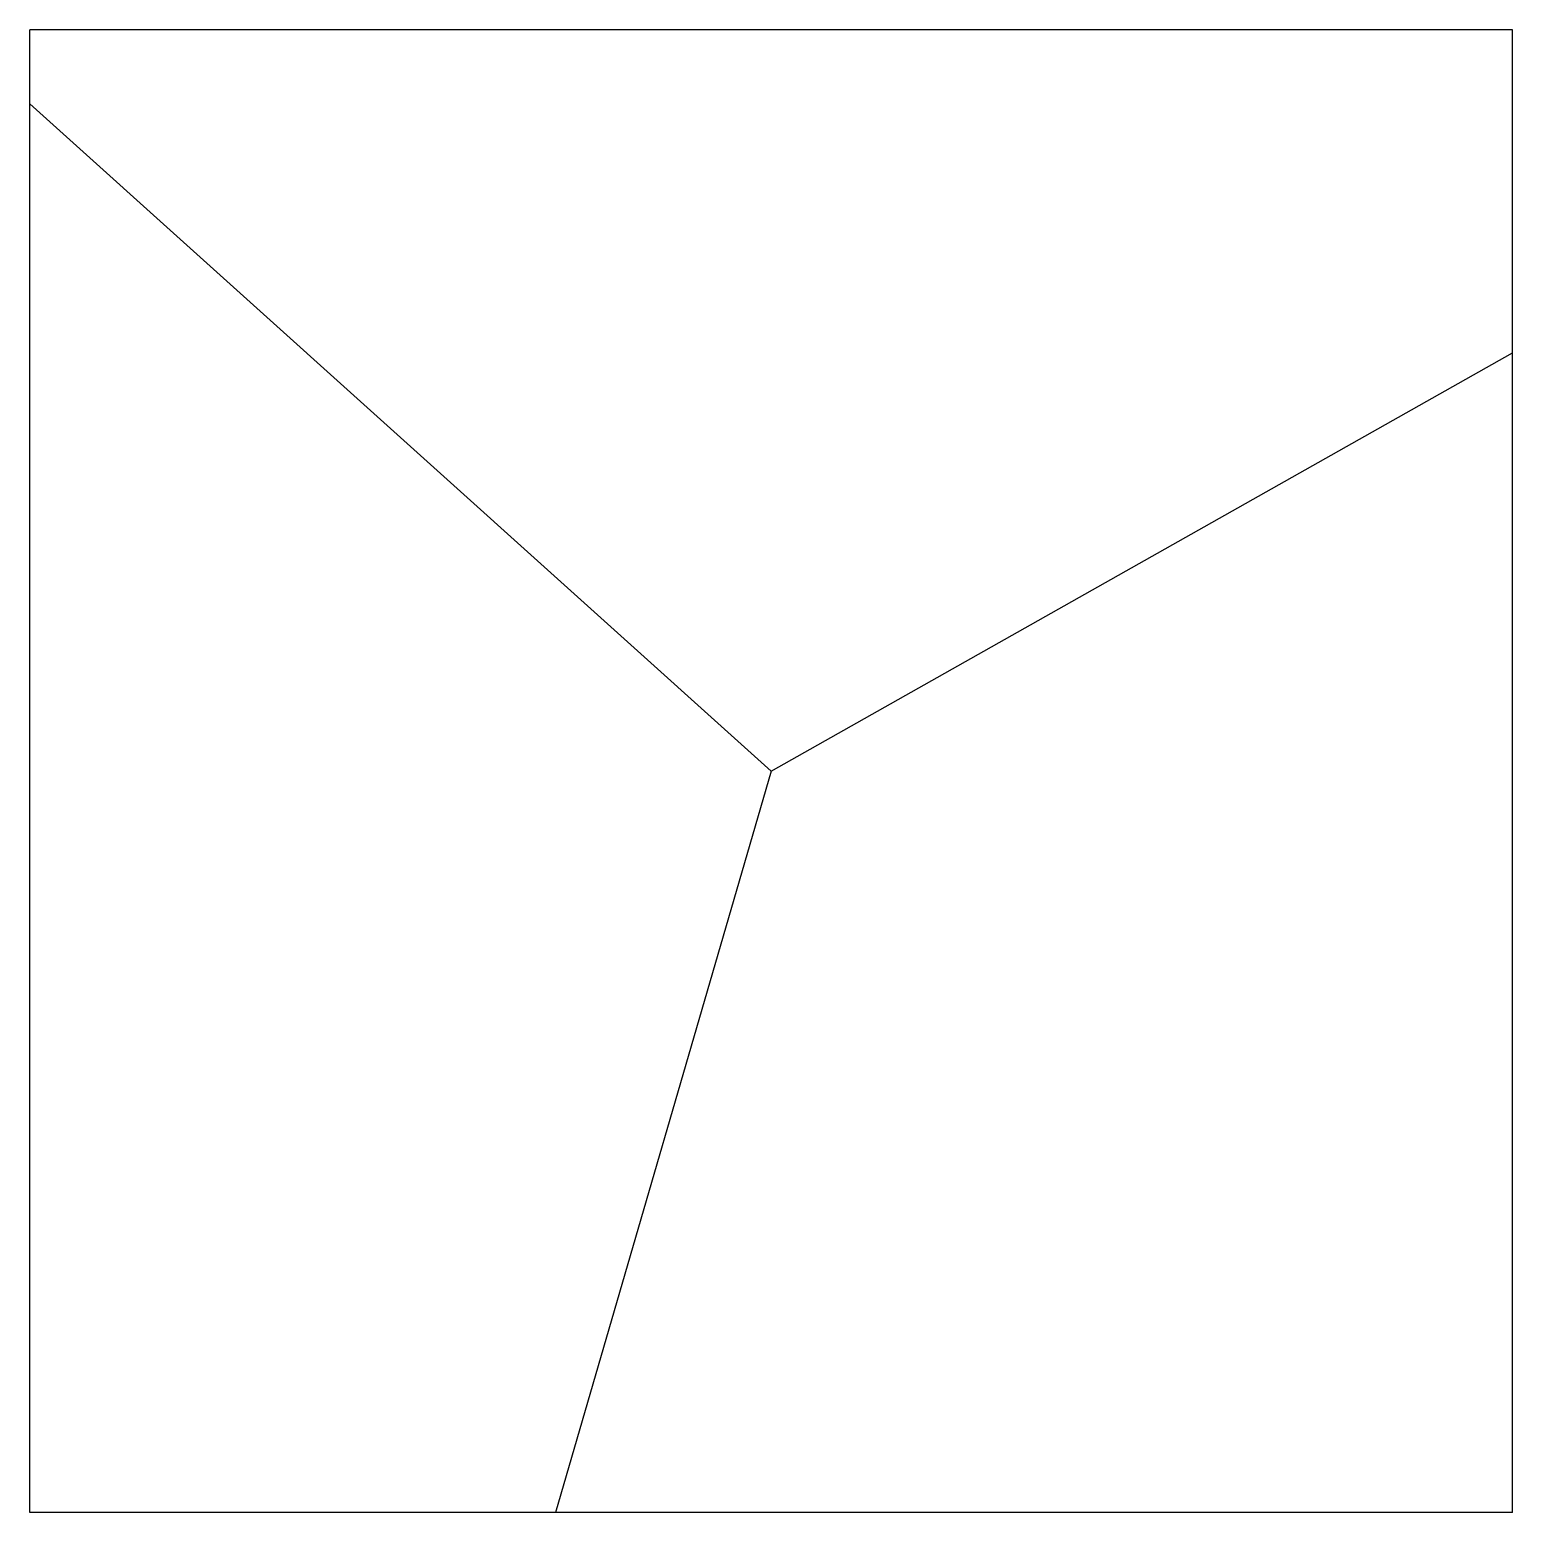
# Model space of a CAD drawing. Extents: x -94 to 106, y 145 to 345.
import ezdxf

# ---------------------------------------------------------------- set-up
doc = ezdxf.new("R2010")
doc.units = 0
doc.layers.add('MODELSKETCH_VISIBLE', color=7, linetype='CONTINUOUS')

msp = doc.modelspace()

# ---------------------------------------------------------------- linework, layer by layer
at = {"layer": 'MODELSKETCH_VISIBLE'}
for p, q in [((106.16, 344.65), (-93.84, 344.65)), ((-93.84, 144.65), (-93.84, 344.65)), ((106.16, 144.65), (106.16, 344.65)), ((6.16, 244.65), (-93.84, 334.65)), ((6.16, 244.65), (106.16, 301.06)), ((6.16, 244.65), (-22.93, 144.65)), ((106.16, 144.65), (-93.84, 144.65))]:
    msp.add_line(p, q, dxfattribs=at)

doc.saveas('drawing.dxf')
